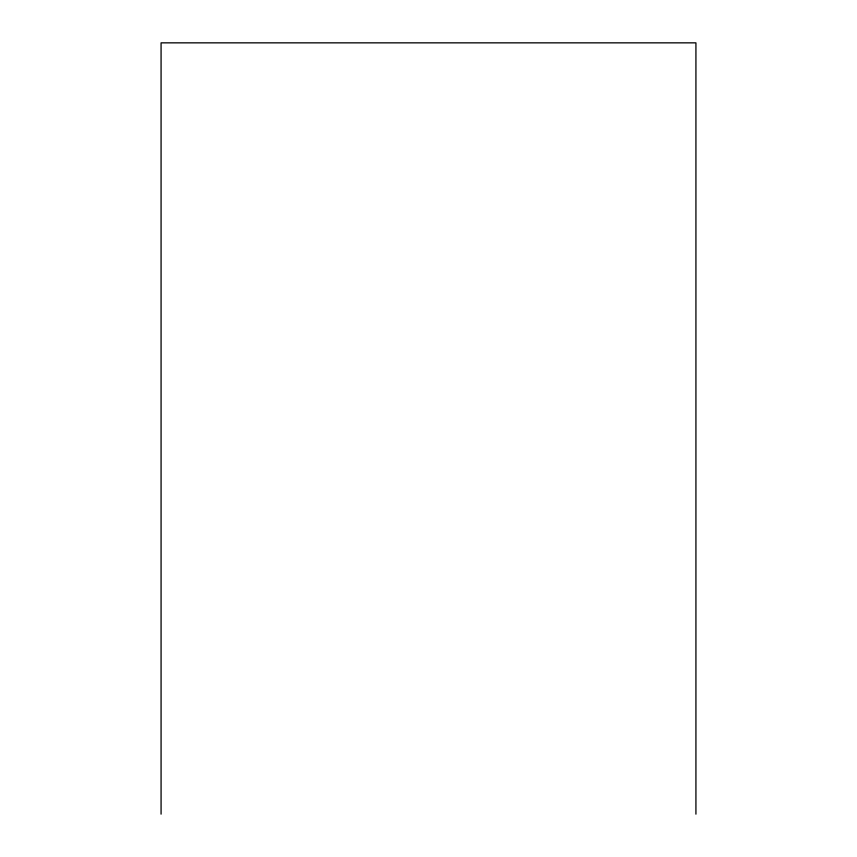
<?xml version="1.0" encoding="UTF-8"?>
<svg xmlns="http://www.w3.org/2000/svg" width="857" height="857" viewBox="0 0 857 857"><rect width="100%" height="100%" fill="white"/><g stroke="black" fill="none" stroke-linecap="round" stroke-linejoin="round"><path stroke-width="1.29" d="M695.927 814.15L695.927 42.85L161.073 42.85L161.073 814.15"/></g></svg>
